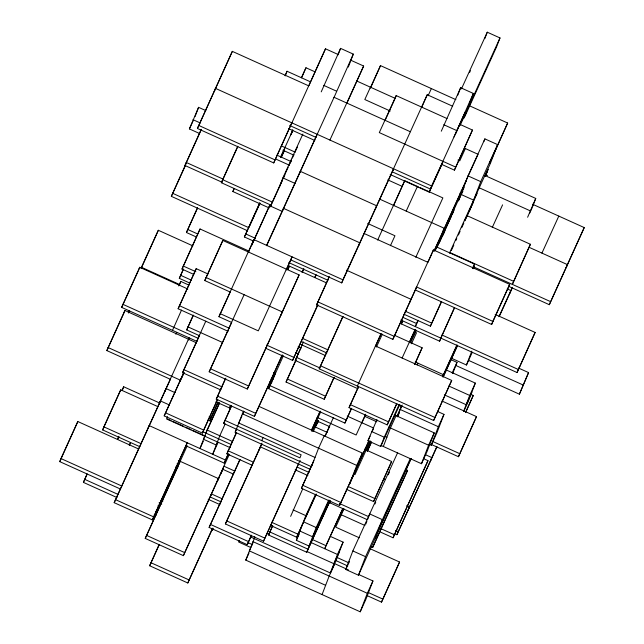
<?xml version="1.0" encoding="UTF-8"?>
<svg xmlns="http://www.w3.org/2000/svg" width="644" height="644" viewBox="0 0 644 644"><rect width="100%" height="100%" fill="white"/><g stroke="black" fill="none" stroke-linecap="round" stroke-linejoin="round"><path stroke-width="0.97" d="M120.629 489.118L59.771 461.643L60.955 458.552L77.819 421.538L138.677 449.021M199.399 133.437L189.408 128.921L198.585 107.331L205.855 110.615M77.819 421.538L59.771 461.643M197.032 341.433L121.644 307.389L139.692 267.284L187.831 289.027M195.035 116.588L198.585 107.331M152.338 519.901L187.251 442.79L152.338 519.901L114.189 502.674L170.41 379.3L106.832 350.586L124.88 310.488L196.637 342.89M138.508 270.375L139.692 267.284M123.696 313.572L124.88 310.488M192.846 245.871L158.327 230.278L141.1 268.572M247.658 230.802L171.36 196.348L186.527 162.562M291.764 122.827L273.708 162.924L197.418 128.47L232.331 51.359L308.629 85.813M222.212 182.316L184.973 165.5L200.968 129.911M214.283 91.456L215.466 88.365L431.641 185.987L429.266 192.162L390.216 174.524M232.331 51.359L197.418 128.47M139.909 446.751L102.67 429.934L103.853 426.851L120.718 389.837L157.957 406.654M117.023 497.562L83.422 482.388L87.069 473.887M120.718 389.837L102.67 429.934M122.489 389.845L123.672 386.762L160.002 403.168M196.42 237.016L186.43 232.508L197.491 207.754M193.804 274.416L181.994 269.079L200.043 228.982L249.091 251.136M117.619 439.087L118.689 436.31M189.32 282.853L179.322 278.337L183.387 268.934M200.043 228.982L181.994 269.079M188.974 285.131L180.795 281.436L179.612 284.519L141.463 267.292L158.327 230.278M271.309 205.275L221.351 182.719L237.757 146.228M228.097 331.306L178.138 308.75L196.195 268.653L208.004 273.982M172.503 330.356L181.503 310.118M196.195 268.653L178.138 308.75M269.216 207.956L232.878 191.542L234.07 188.459M114.189 502.674L189.086 337.834M147.919 428.646L149.11 425.563L225.4 460.017L224.217 463.108L186.068 445.873M209.187 371.805L231.671 322.459L218.96 316.711L230.206 292.038L204.768 280.559L222.824 240.454L299.122 274.908L247.328 389.032L209.187 371.805L244.1 294.694M199.423 335.669L186.704 329.921L193.24 315.101M159.165 403.973L160.348 400.89L169.436 404.987M285.26 75.879L287.039 71.251L310.649 81.917M164.792 391.641L165.975 388.549L175.055 392.655M222.824 240.454L204.768 280.559M217.761 399.28L202.353 433.09L164.204 415.863L183.717 372.57M220.707 389.91L182.558 372.683L205.814 321.155M180.183 381.168L181.069 378.849M167.448 416.652L166.563 418.962L230.141 447.677M315.045 71.854L305.964 67.749L301.859 77.232M253.486 241.065L244.398 236.968L259.749 202.804M273.708 162.924L325.494 48.799L338.213 54.539M218.96 316.711L253.873 239.6L342.89 279.802L341.706 282.885L290.838 259.918L292.022 256.835L258.292 330.855L220.143 313.628M290.444 135.49L292.577 129.935M325.494 48.799L308.903 85.7M251.804 245.002L253.873 239.6M266.64 245.726L282.273 211.417L269.562 205.678L251.917 244.873M279.319 187.179L282.877 177.921L302.865 134.057M222.945 468.824L183.379 555.643L145.23 538.416L187.227 445.769M321.227 91.859L340.579 48.372L353.298 54.112L348.324 67.073M180.151 461.305L178.968 464.388L177.148 463.567M338.092 54.845L340.579 48.372M282.571 210.644L283.457 208.334L359.755 242.788L358.571 245.871M299.146 174.403L300.329 171.32L376.619 205.774L375.436 208.857M212.794 528.144L187.807 582.981L149.658 565.754L159.173 544.389M202.353 433.09L217.278 399.852M282.684 210.516L317.194 134.306M281.903 356.068L254.412 416.386L216.263 399.159L225.36 378.712M220.997 389.137L221.89 386.819L183.741 369.592M207.932 419.944L209.743 420.765L218.01 402.138M333.946 97.606L353.298 54.112M219.572 402.605L207.078 430.023L199.97 448.538L203.303 441.221M224.828 420.331L301.126 454.793L299.943 457.876L223.645 423.422L231.494 405.712M215.941 401.84L229.57 407.99L230.455 405.68M350.932 60.286L363.643 66.026L347.052 102.927M288.174 269.176L289.357 266.093L326.597 282.909M183.379 555.643L229.336 454.31M247.328 389.032L299.122 274.908M252.319 465.33L226.889 453.843L236.396 432.478M324.198 435.851L318.579 448.192L311.471 466.699L235.173 432.245L243.488 411.089M217.108 481.615L218.3 478.532L178.332 460.484M281.066 315.013L282.249 311.921L205.951 277.467M455.888 99.651L380.499 65.608L370.678 87.648M187.807 582.981L212.311 528.716M251.434 535.534L247.272 544.671L209.123 527.444L239.874 459.478M254.412 416.386L282.249 354.812M212.955 529.006L212.359 530.551L213.188 528.74M351.487 408.642L344.91 423.084L268.612 388.63L283.376 355.754M315.858 274.803L314.787 277.572L316.019 274.867M298.454 464.05L263.541 541.161L225.392 523.934L261.979 443.169M261.794 440.649L262.977 437.566M265.336 348.122L292.585 360.431L317.508 305.248M259.121 449.906L260.313 446.823L310.263 469.379M334.212 377.328L324.214 399.264L286.065 382.037L295.999 359.755M395.279 97.904L396.173 95.594L447.033 118.56M357.911 388.743L295.242 360.439L303.421 342.004M416.306 287.9L392.856 339.356L316.558 304.902L329.261 276.542M328.987 277.145L327.804 280.229L288.745 262.591M239.27 540.493L238.683 542.039L250.484 547.368M247.272 544.671L251.369 535.188M393.492 168.76L392.309 171.851L430.458 189.078L442.533 162.57M358.41 574.392L372.948 580.952L365.84 599.459L360.213 611.8L245.775 560.119L254.485 538.078M254.066 538.521L254.774 536.669M375.404 345.957L451.702 380.411L433.645 420.508L319.199 368.827L342.874 316.389M452.66 106.22L427.222 94.74L421.876 106.96M263.541 541.161L300.12 460.396M330.034 501.048L306.713 552.23L268.564 535.003L272.662 525.52M418.35 186.832L404.722 180.682L393.54 205.702M324.214 399.264L333.729 377.899M315.085 427.656L317.572 421.176M290.637 516.367L302.704 488.868M369.133 440.633L339.557 505.516L301.416 488.289L313.845 460.532M441.293 131.207L460.645 87.713L473.364 93.452L463.769 118.448M457.804 95.119L460.645 87.713M484.787 38.68L487.275 32.2L499.994 37.94L496.435 47.197L464.783 116.653M270.319 525.327L296.659 537.225L316.172 493.932M329.905 500.364L309.08 546.056L296.361 540.316L305.836 515.635L315.415 494.616M396.784 403.86L387.205 424.879L349.056 407.652L358.571 386.287M357.348 386.054L381.023 333.624M454.012 136.947L473.364 93.452M344.91 423.084L351.439 408.264M306.713 552.23L329.969 500.702M309.08 546.056L316.188 527.549L328.682 500.13M441.695 164.397L454.414 170.145L472.463 130.048L459.752 124.3M472.463 130.048L454.414 170.145M330.082 502.884L330.678 501.338M392.856 339.356L433.396 249.912L509.694 284.366L491.638 324.463L415.348 290.009L416.531 286.926L492.829 321.38L491.638 324.463M441.245 337.512L439.578 341.167L401.429 323.94L402.613 320.857M409.721 302.35L410.904 299.259L346.416 270.142M432.213 252.995L433.396 249.912M435.167 249.92L436.052 247.602M443.161 231.413L444.344 228.322L379.855 199.205M339.557 505.516L368.65 441.204M453.215 212.134L454.101 209.823M325.936 545.637L324.753 548.72L342.801 508.623L325.936 545.637L312.308 539.487M362.347 453.078L356.728 465.419L349.62 483.926L355.247 471.593L362.347 453.078L258.808 406.324M458.423 200.88L468.019 175.893L484.884 138.879L497.603 144.618L490.495 163.133L449.472 253.148M399.844 404.448L380.685 446.485L367.974 440.746L376.941 419.606M483.813 141.656L484.884 138.879M417.755 320.809L415.332 326.605L418.214 320.285M465.04 220.192L477.156 193.377M322.072 594.573L329.173 576.058L334.8 563.725L348.42 569.876M250.427 536.879L330.356 572.975L337.464 554.46L343.091 542.127L330.372 536.388M387.205 424.879L396.72 403.514M469.484 210.942L480.73 181.632L497.603 144.618M330.356 572.975L335.983 560.634L343.091 542.127M380.685 446.485L384.243 437.228L399.232 404.327M485.52 176.086L488.128 169.3L484.835 176.52M383.341 446.493L390.449 427.986L396.068 415.646M507.657 123.028L489.609 163.125L507.657 123.028L469.508 105.801M394.877 335.468L422.126 347.768L414.696 364.56M404.078 314.28L430.417 326.17L441.478 301.424M397.364 416.885L401.397 406.396L398.668 405.165M411.194 458.609L358.458 575.205L345.748 569.457L352.848 550.95L397.622 452.7M346.319 489.287L373.568 501.587L391.624 461.49L364.375 449.182M365.808 524.111L366.871 521.342M367.587 519.491L369.72 513.936L382.431 519.676L375.323 538.191M391.624 461.49L373.568 501.587M439.578 341.167L454.294 307.921M473.316 267.147L474.499 264.056L436.35 246.829L434.684 250.492M473.606 268.693L474.201 267.147M358.458 575.205L365.567 556.69L410.333 458.448M370.839 546.627L372.659 547.448L407.58 470.337L405.76 469.516M442.814 376.233L443.41 374.687L415.251 361.976M407.58 470.337L372.659 547.448M360.213 611.8L367.322 593.285L372.948 580.952M433.645 420.508L451.702 380.411M452.732 373.488L456.999 362.387L450.639 359.513M379.445 531.622L393.065 537.772L427.986 460.661L423.446 458.609M380.62 445.262L421.49 463.72L428.598 445.213L434.217 432.873L394.257 414.825M434.217 432.873L427.117 451.388L421.49 463.72M394.184 533.465L396.905 534.697L436.825 446.622M429.435 444.4L431.255 445.221L438.355 426.714L443.982 414.374L437.622 411.5M443.982 414.374L436.874 432.889L431.255 445.221M408.151 510.024L409.334 506.933L406.614 505.709M427.986 460.661L393.065 537.772M451.025 358.048L466.473 365.019L471.802 351.141M430.643 460.669L431.826 457.586L425.467 454.712M527.621 217.253L535.736 198.441L484.868 175.466M532.54 206.764L535.736 198.441M366.975 595.563L381.514 602.124L399.562 562.027L369.592 548.495M399.562 562.027L381.514 602.124M463.672 411.186L469.709 395.448L475.336 383.108L446.268 369.986M530.398 244.277L512.35 284.374L530.398 244.277L466.82 215.563M475.336 383.108L468.228 401.623L463.809 411.315M509.678 293.632L510.861 290.549L507.231 288.906M470.523 394.233L473.251 395.464L465.894 412.088M431.206 444.408L458.456 456.717L476.504 416.62L441.993 401.027M476.504 416.62L458.456 456.717M400.801 320.036L517.06 372.538L535.116 332.441L495.147 314.393M535.116 332.441L517.06 372.538M508.438 286.234L549.308 304.692L584.229 227.582L532.459 204.196M566.181 267.679L567.364 264.587L529.215 247.36M455.807 365.47L519.394 394.184L528.563 372.586L518.573 368.078M528.563 372.586L519.394 394.184M584.229 227.582L549.308 304.692M189.408 128.921L193.023 120.992M184.973 165.5L201.427 129.388M171.36 196.348L185.343 165.653M121.644 307.389L138.098 271.277M106.832 350.586L123.286 314.473M128.349 312.614L129.17 310.811M128.398 312.992L129.219 311.189M186.43 232.508L197.539 208.133M122.03 390.369L123.672 386.762M83.422 482.388L87.125 474.266M221.351 182.719L237.805 146.607M179.322 278.337L183.025 270.214M178.742 285.952L180.795 281.436M117.763 439.216L118.963 436.576M285.026 75.654L287.039 71.251M232.878 191.542L234.118 188.837M175.844 334.212L176.673 332.409M129.299 445.117L130.531 442.412M129.347 445.495L130.579 442.782M301.376 77.803L305.964 67.749M186.704 329.921L193.289 315.479M188.322 340L189.151 338.172M280.551 157.144L292.899 130.064M182.558 372.683L199.632 335.21M244.398 236.968L259.814 203.15M280.607 157.522L284.72 148.498M291.297 134.049L292.593 131.215M249.252 226.809L250.894 223.202M251.715 221.391L254.187 215.973M255.008 214.17L259.951 203.335M281.178 157.233L284.511 149.915M281.243 157.571L284.165 151.179M164.204 415.863L183.983 372.457M181.552 378.286L184.055 372.796M248.528 251.828L269.562 205.678M270.303 206.483L284.463 175.41M285.292 173.582L288.206 167.182M289.043 165.355L291.539 159.873M292.376 158.046L294.042 154.391M294.872 152.564L297.375 147.082M270.367 206.821L282.233 180.779M283.279 178.493L285.147 174.379M290.355 162.956L291.603 160.219M266.592 245.348L334.059 97.292L410.357 131.746M145.23 538.416L178.549 465.306M329.913 140.054L363.643 66.026M216.263 399.159L225.843 378.141M209.743 420.765L218.075 402.484M205.895 433.106L219.467 403.313M205.186 435.626L203.52 439.28L216.239 445.02L217.487 442.283M149.658 565.754L159.237 544.735M286.258 269.973L290.838 259.918M370.437 87.198L364.818 99.53L390.248 111.018M370.211 88.172L380.499 65.608M287.691 269.747L289.357 266.093M229.57 407.99L230.818 405.253M223.645 423.422L231.558 406.058M225.207 423.881L219.789 435.763L212.689 454.278L218.099 442.396M302.141 272.179L303.807 268.524M302.205 272.525L303.453 269.78M241.943 415.944L238.731 422.995L315.029 457.449M242.748 414.181L243.947 411.532M235.173 432.245L236.783 428.719M226.889 453.843L236.469 432.824M225.4 460.017L228.282 453.698M224.217 463.108L228.33 454.076M217.986 480.191L219.218 477.478M220.715 474.193L222.51 470.257M396.173 95.594L379.3 132.6L455.598 167.054M385.112 120.339L394.989 98.677M268.612 388.63L273.958 376.893M209.123 527.444L239.938 459.816M316.558 304.902L328.078 279.625M292.585 360.431L317.991 304.684M295.242 360.439L300.998 347.8M286.065 382.037L296.063 360.101M225.392 523.934L261.625 444.424M342.89 279.802L427.222 94.74M341.706 282.885L393.138 170.024M428.075 95.795L431.359 88.574M377.65 240.083L404.722 180.682M319.199 368.827L342.938 316.735M252.939 542.932L249.325 550.861L325.623 585.316M245.775 560.119L248.987 553.067M461.458 88.864L487.275 32.2M390.425 245.702L394.949 235.768L367.7 223.468M406.195 211.095L417.441 186.422M469.565 72.531L470.394 70.703M311.487 430.111L320.124 411.154M311.535 430.49L320.173 411.532M311.954 431.029L320.696 411.838M312.018 431.375L317.017 420.403M316.51 423.953L318.112 420.427M313.266 431.552L318.031 421.096M316.429 425.096L318.514 420.524M317.371 423.511L318.579 420.87M268.564 535.003L272.726 525.858M431.641 185.987L465.371 111.967L455.855 133.324M429.266 192.162L442.847 162.369M460.09 125.508L499.994 37.94M325.083 435.859L333.415 417.578M301.416 488.289L312.654 463.616M325.148 436.197L329.736 426.151M415.799 257.31L442.871 197.909L420.162 187.654M465.362 148.555L459.736 160.895L457.924 160.074M375.677 345.844L381.087 333.962M376.482 346.995L382.335 334.156M349.056 407.652L358.225 387.551M296.659 537.225L302.913 523.516M304.99 518.951L316.027 494.729M296.361 540.316L299.275 533.916M428.099 262.028L431.802 253.897M434.056 250.894L478.073 154.302L464.453 148.144M434.104 251.273L466.481 180.231M401.429 323.94L402.685 321.203M435.924 249.236L464.203 187.179M437.236 246.837L453.69 210.725M439.176 243.07L440.987 239.085M441.671 237.588L451.275 216.521M452.088 214.734L452.917 212.906M458.544 200.574L460.186 196.959M461.007 195.156L462.247 192.443M442.991 235.189L444.239 232.444M365.599 414.237L356.14 435.006L317.081 417.368M361.542 423.647L365.655 414.615M329.293 500.243L312.63 536.798L299.919 531.059M402.122 358.024L415.034 329.688M409.463 342.407L415.219 329.768M451.331 250.524L453.827 245.042M455.912 240.47L456.749 238.642M458.415 234.988L460.074 231.333M461.74 227.678L463.825 223.106M464.863 220.836L473.09 202.78M485.334 175.909L486.936 172.383M409.544 342.713L415.372 329.921M410.019 342.141L415.436 330.267M410.582 342.858L416.338 330.219M411.508 343.751L416.507 332.787L414.688 331.966M367.974 440.746L370.05 436.173M372.135 431.601L373.383 428.864M354.941 474.684L370.163 441.277M366.098 450.687L370.493 441.051M366.428 450.462L370.542 441.43M367.265 451.041L371.435 441.905M367.338 451.388L371.499 442.243M343.308 508.478L339.251 517.881L343.365 508.849M344.025 508.857L335.693 527.138L359.312 537.796M430.417 326.17L441.526 301.795M414.631 364.222L422.126 347.768M417.143 365.035L417.972 363.2M396.978 416.088L401.397 406.396M402.218 405.076L400.214 409.479L438.355 426.714M397.863 416.096L399.465 412.571M339.533 551.385L333.914 563.717L306.665 551.417M440.762 338.084L454.511 307.929M472.414 268.629L474.499 264.056M473.573 268.516L474.411 266.688M492.298 227.429L502.586 204.856M374.913 503.994L375.742 502.167M388.235 474.757L389.483 472.012M345.748 569.457L349.442 561.335M442.581 376.49L456.982 344.894M442.637 376.869L457.031 345.273M443.185 376.635L457.345 345.562M443.249 376.973L457.409 345.9M378.881 528.933L410.944 458.56M452.177 372.957L456.999 362.387M529.771 212.979L532.177 207.69M466.473 365.019L472.092 352.687M492.829 321.38L509.694 284.366M396.905 534.697L436.89 446.96M498.931 316.727L512.101 287.844M499.398 316.204L512.56 287.313M471.778 392.365L466.159 404.706L444.36 394.861M465.435 412.611L473.251 395.464M541.934 253.108L558.799 216.094M356.816 81.039L394.965 98.266M443.78 124.727L456.499 130.466M323.715 85.378L336.434 91.126M485.713 174.661L487.524 175.482M468.019 175.893L480.73 181.632M479.249 187.807L530.109 210.773M461.16 190.495L462.98 191.316M459.953 193.176L461.772 193.997M460.911 194.399L473.622 200.139M289.671 125.5L316.011 137.397M288.488 128.583L314.827 140.481M387.801 179.877L402.331 186.446M281.307 145.874L294.936 152.032M282.853 150.189L293.753 155.115M276.872 155.132L290.492 161.282M443.088 230.19L444.907 231.011M192.967 119.671L200.228 122.948M275.737 159.028L289.357 165.178M198.602 125.379L274.891 159.833M449.955 252.577L513.534 281.291M282.877 177.921L295.588 183.661M473.292 266.737L550.499 301.601M364.19 233.539L427.777 262.245M186.156 162.409L223.396 179.233M222.534 179.636L272.493 202.192M172.544 193.256L248.842 227.71M245.589 233.877L255.579 238.393M405.261 311.189L431.601 323.087M402.894 317.363L416.515 323.513M441.945 335.001L518.243 369.455M187.613 229.425L197.603 233.933M468.446 360.318L522.944 384.927M317.742 301.819L394.039 336.273M183.178 265.996L195.897 271.736M448.82 386.014L469.709 395.448M180.513 275.254L191.413 280.18M302.624 338.43L328.054 349.917M301.44 341.521L326.87 353.001M300.233 344.194L325.663 355.681M299.025 346.875L300.837 347.696M298.14 346.875L300.861 348.106M295.749 352.638L298.47 353.87M320.39 365.744L434.829 417.425M296.425 357.356L320.044 368.022M179.33 305.659L229.28 328.223M266.519 345.039L293.769 357.348M187.887 326.838L222.405 342.423M432.39 441.325L459.639 453.626M350.247 404.569L388.388 421.796M122.827 304.298L198.215 338.342M273.603 372.393L275.423 373.206L274.231 376.297L272.42 375.476M287.248 378.946L325.397 396.173M365.019 416.499L376.821 421.828M388.63 427.165L428.598 445.213M271.237 378.559L273.048 379.38M347.229 416.105L373.568 428.002M270.045 381.642L271.865 382.464M385.08 436.423L386.899 437.244M269.796 385.547L346.094 420.001M371.524 431.488L384.243 437.228M210.371 368.722L248.52 385.949M316.808 420.862L329.527 426.602M315.327 427.036L327.136 432.366M217.447 396.076L255.596 413.303M108.015 347.502L180.682 380.314M242.281 413.738L356.728 465.419M383.558 478.782L385.378 479.603M209.115 416.861L210.926 417.674M348.412 486.606L374.752 498.504M297.27 467.133L309.08 472.463M207.078 430.023L232.508 441.51M295.177 469.806L307.896 475.554M165.387 412.78L203.536 430.007M202.256 431.464L231.325 444.593M167.448 418.97L171.079 420.613M172.898 421.434L183.798 426.352M185.609 427.173L191.059 429.637M192.878 430.458L203.778 435.376M228.073 450.76L253.503 462.247M302.599 485.206L340.748 502.433M339.444 503.487L368.513 516.609M395.368 530.382L398.089 531.614M329.181 502.473L367.322 519.7M380.628 528.531L394.249 534.689M340.41 514.387L364.931 525.464M234.819 471.118L223.919 466.192L222.735 469.283L233.635 474.201M293.125 509.887L305.836 515.635M103.853 426.851L141.092 443.668M303.469 521.801L316.188 527.549M175.965 466.65L177.776 467.472M352.848 550.95L365.567 556.69M222.389 498.875L211.49 493.956L210.306 497.039L221.206 501.958M271.51 522.244L297.85 534.142M311.124 542.57L337.464 554.46M208.189 499.309L219.998 504.638M337.166 557.551L348.976 562.888M335.983 560.634L347.792 565.971M269.747 531.912L307.896 549.139M266.697 533.369L269.425 534.601M226.575 520.851L264.724 538.078M368.159 592.48L382.697 599.041M161.145 500.179L162.956 501M252.883 541.604L367.322 593.285M210.306 524.361L248.455 541.588M248.037 542.642L252.577 544.695M60.955 458.552L121.813 486.035M159.052 502.851L161.773 504.083M157.869 505.943L159.68 506.756M84.606 479.305L118.206 494.479M155.454 511.296L157.265 512.117M154.262 514.379L156.081 515.2M115.373 499.591L153.522 516.818M146.413 535.333L184.562 552.56M150.841 562.671L188.99 579.898"/></g></svg>
